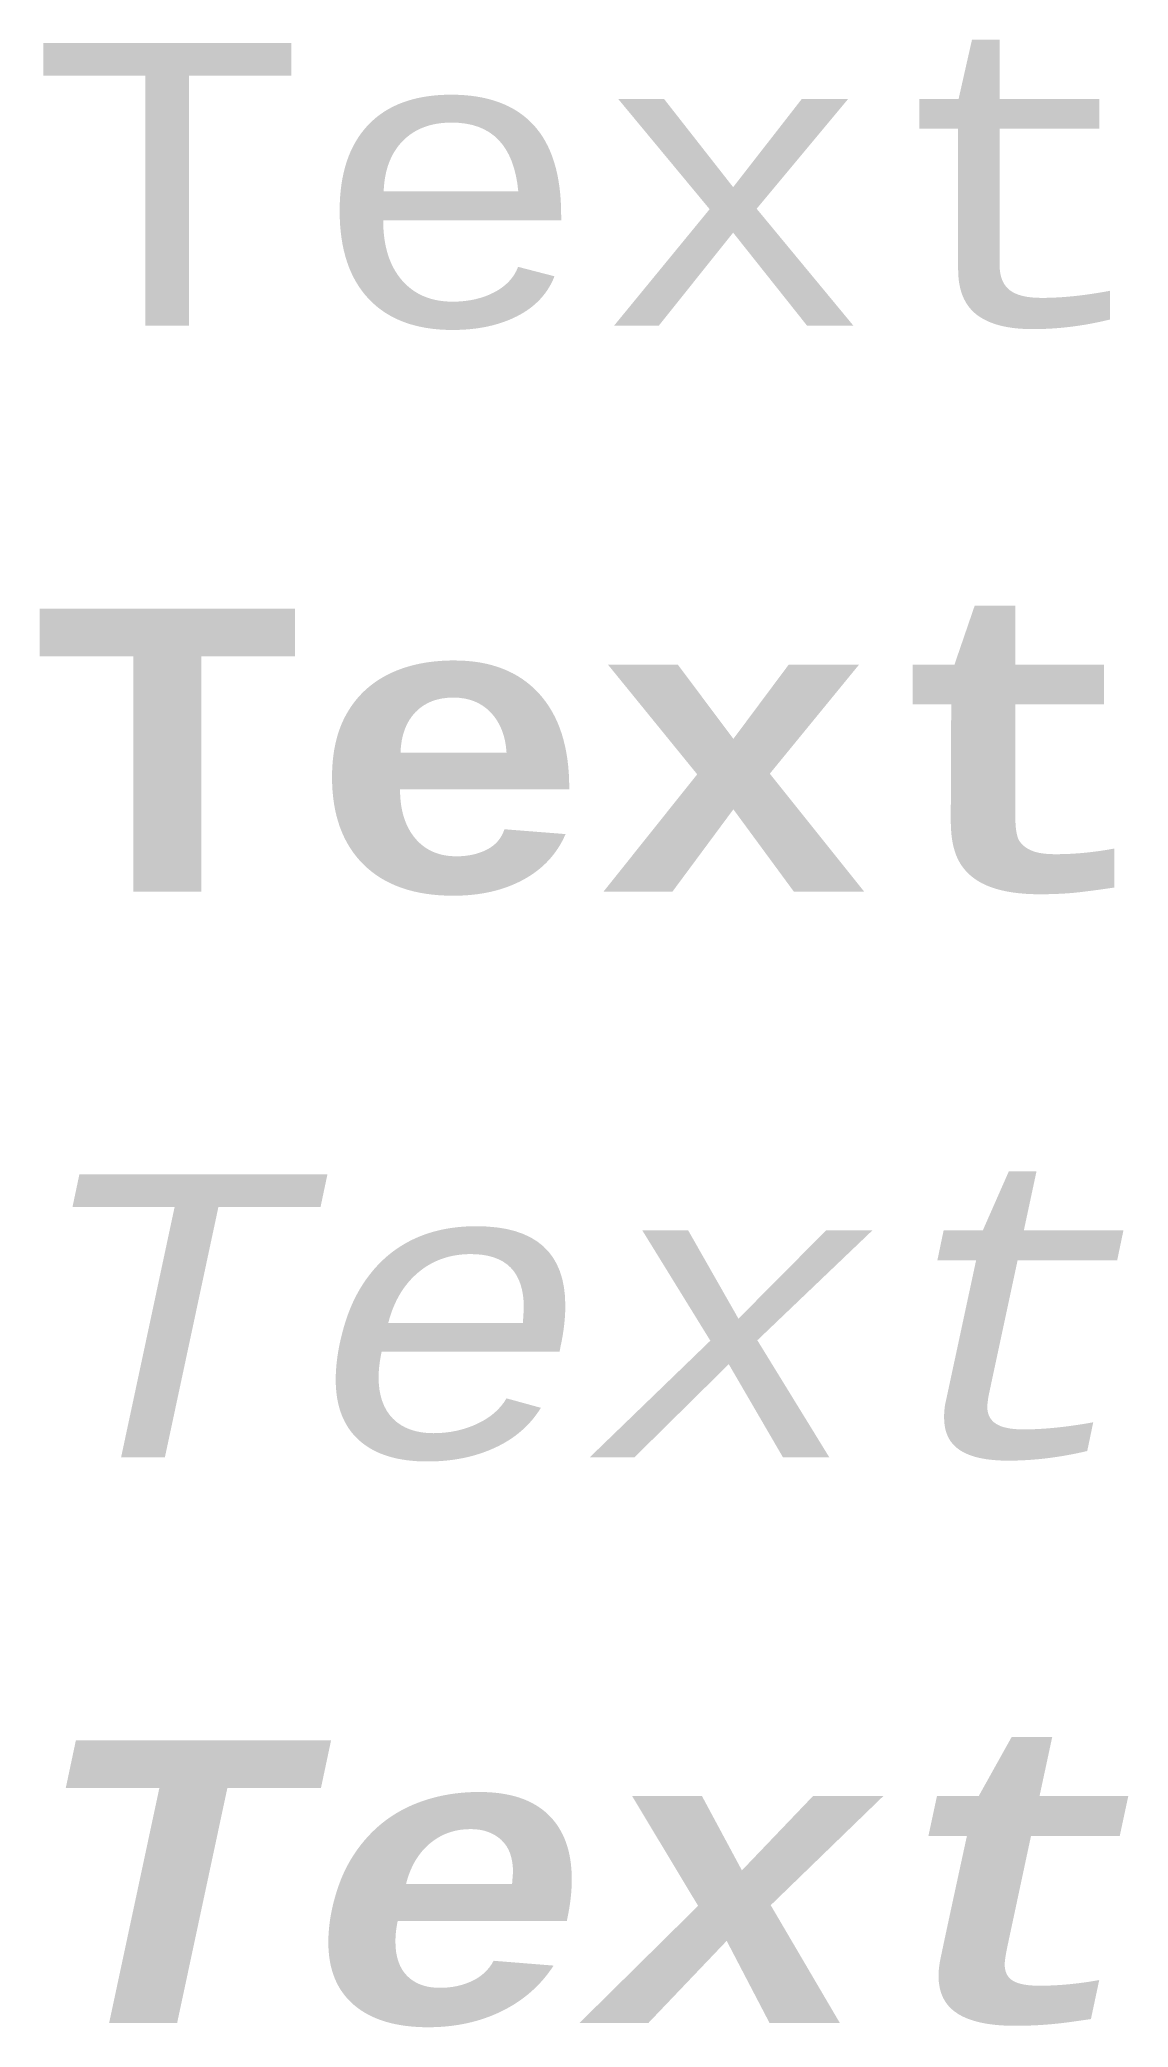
# Model space of a CAD drawing. Header units: millimetres. Extents: x 0.5 to 39, y -35.1 to 35.1.
import ezdxf

# ---------------------------------------------------------------- set-up
doc = ezdxf.new("R2010")
doc.units = ezdxf.units.MM
doc.layers.get('0').update_dxf_attribs({"lineweight": 25, "true_color": 0xffffff})
doc.styles.add('textstyle0', font='')
doc.styles.add('textstyle1', font='')
doc.styles.add('textstyle2', font='')
doc.styles.add('textstyle3', font='')
doc.styles.get('textstyle0').set_extended_font_data('Courier')
doc.styles.get('textstyle1').set_extended_font_data('Courier', bold=True)
doc.styles.get('textstyle2').set_extended_font_data('Courier', italic=True)
doc.styles.get('textstyle3').set_extended_font_data('Courier', italic=True, bold=True)

msp = doc.modelspace()

# ---------------------------------------------------------------- texts
at = {"char_height": 10, "attachment_point": 1}
for insert, style in [((0, 35), 'textstyle0'), ((0, 15), 'textstyle1'), ((0, -5), 'textstyle2'), ((0, -25), 'textstyle3')]:
    msp.add_mtext('Text', dxfattribs=dict(at, insert=insert, style=style))

doc.saveas('drawing.dxf')
